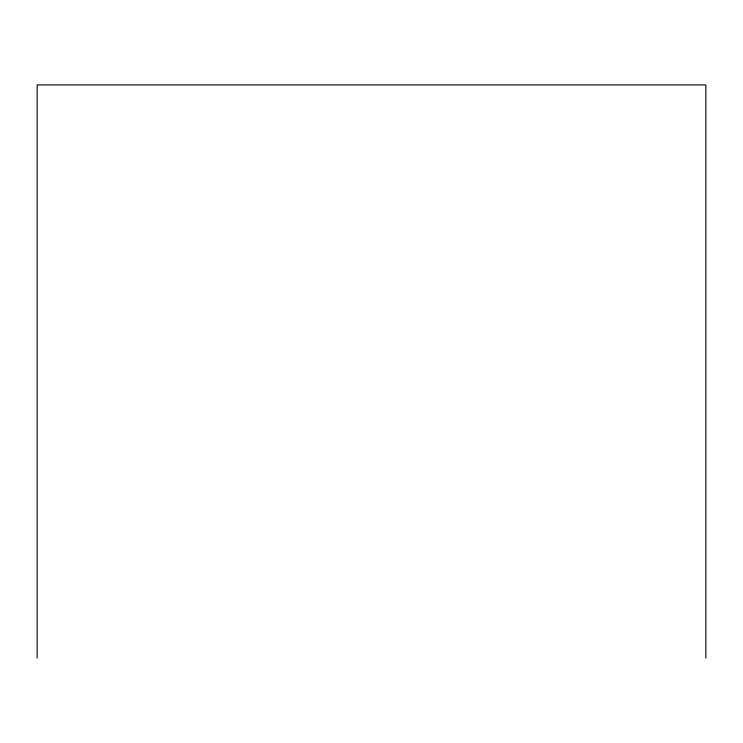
<?xml version="1.0" encoding="UTF-8"?>
<svg xmlns="http://www.w3.org/2000/svg" width="743" height="743" viewBox="0 0 743 743"><rect width="100%" height="100%" fill="white"/><g stroke="black" fill="none" stroke-linecap="round" stroke-linejoin="round"><path stroke-width="1.11" d="M705.85 658.084L705.85 84.916L37.15 84.916L37.15 658.084"/></g></svg>
